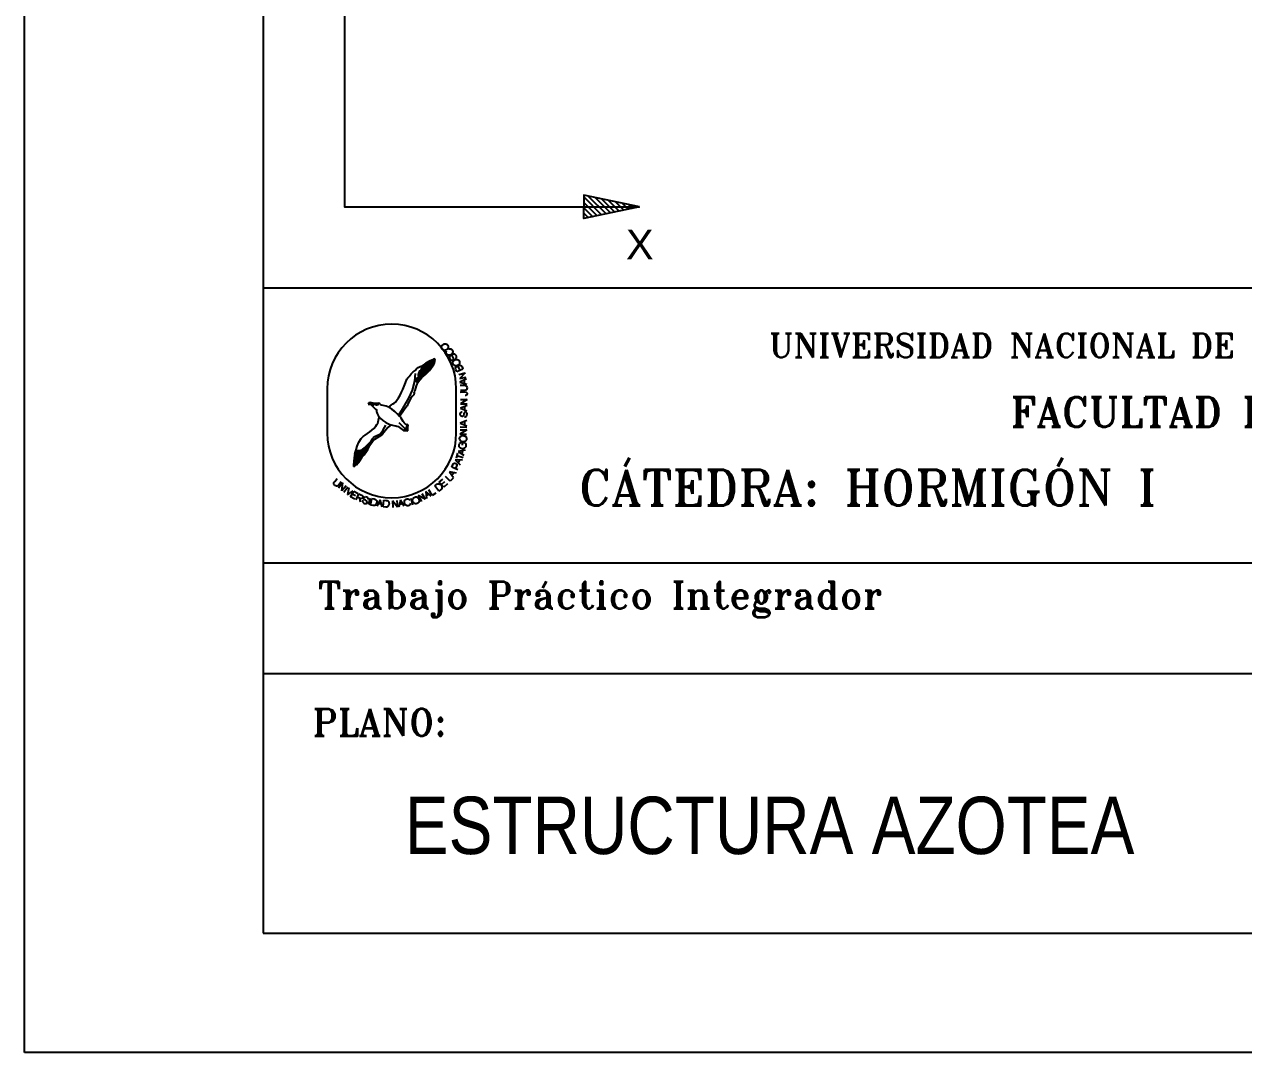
# Model space of a CAD drawing. Header units: inches. Extents: x 59 to 371, y 58 to 151.
# Drawn here: x 72.35 to 85.11, y 103.71 to 114.47 of the extents above; entities that cross this region are included whole.
import ezdxf
from ezdxf.enums import TextEntityAlignment as Align

# ---------------------------------------------------------------- set-up
doc = ezdxf.new("R2010")
doc.units = ezdxf.units.IN
doc.header["$MEASUREMENT"] = 0
for name, color, linetype in [('Baja', 2, 'Continuous'), ('CARATULA', 7, 'Continuous'), ('CROQUIS', 7, 'Continuous'), ('Recuadro', 1, 'Continuous'), ('Textos', 2, 'Continuous')]:
    doc.layers.add(name, color=color, linetype=linetype)
doc.styles.add('NARROW', font='ARIALN.TTF', dxfattribs={"width": 0.9})
doc.styles.add('ROMANT', font='romant', dxfattribs={"height": 2.5})
doc.styles.get("Standard").update_dxf_attribs({"font": 'arial.ttf'})

# ---------------------------------------------------------------- blocks, each defined once
blk = doc.blocks.new('*X4')
at = {"color": 0}
for p, q in [((-1.541, -1.612), (-1.11, -1.181)), ((-1.541, -1.629), (-1.146, -1.234)), ((-1.54, -1.593), (-1.075, -1.128)), ((-1.538, -1.573), (-1.036, -1.071)), ((-1.535, -1.553), (-1.015, -1.033)), ((-1.533, -1.533), (-0.997, -0.997)), ((-1.531, -1.513), (-0.978, -0.961)), ((-1.529, -1.494), (-0.96, -0.924)), ((-1.528, -1.475), (-0.982, -0.929)), ((-1.527, -1.456), (-1.019, -0.948)), ((-1.525, -1.437), (-1.057, -0.969)), ((-1.524, -1.418), (-1.098, -0.992)), ((-1.523, -1.399), (-1.141, -1.018)), ((-1.522, -1.38), (-1.22, -1.079)), ((-1.52, -1.361), (-1.294, -1.135)), ((-1.518, -1.341), (-1.337, -1.16)), ((-1.515, -1.321), (-1.37, -1.175)), ((-1.513, -1.301), (-1.391, -1.179)), ((-1.51, -1.28), (-1.41, -1.18)), ((-1.503, -1.256), (-1.428, -1.181)), ((-1.496, -1.231), (-1.45, -1.185)), ((-1.541, -1.647), (-1.25, -1.356)), ((-1.541, -1.665), (-1.267, -1.391)), ((-1.541, -1.682), (-1.286, -1.427)), ((-1.511, -1.67), (-1.31, -1.47)), ((-1.442, -1.619), (-1.385, -1.562))]:
    blk.add_line(p, q, dxfattribs=at)
blk = doc.blocks.new('*X5')
at = {"color": 0}
for p, q in [((0.271, -0.383), (0.359, -0.295)), ((0.288, -0.384), (0.414, -0.258)), ((0.305, -0.384), (0.413, -0.277)), ((0.322, -0.385), (0.412, -0.296)), ((0.34, -0.385), (0.41, -0.314)), ((0.357, -0.386), (0.409, -0.333)), ((0.363, -0.291), (0.416, -0.238)), ((0.366, -0.27), (0.418, -0.219)), ((0.369, -0.249), (0.42, -0.199)), ((0.372, -0.229), (0.411, -0.19)), ((0.374, -0.386), (0.408, -0.352)), ((0.375, -0.208), (0.401, -0.183)), ((0.378, -0.187), (0.39, -0.176)), ((0.391, -0.387), (0.407, -0.371))]:
    blk.add_line(p, q, dxfattribs=at)
blk = doc.blocks.new('*X6')
at = {"color": 0}
for p, q in [((-1.011, 0.58), (-0.965, 0.626)), ((-1.001, 0.608), (-0.991, 0.617)), ((-1, 0.573), (-0.941, 0.632)), ((-0.985, 0.571), (-0.928, 0.628)), ((-0.97, 0.568), (-0.915, 0.623)), ((-0.954, 0.566), (-0.901, 0.619)), ((-0.94, 0.563), (-0.887, 0.615)), ((-0.93, 0.555), (-0.874, 0.611)), ((-0.921, 0.546), (-0.86, 0.607)), ((-0.911, 0.538), (-0.846, 0.604)), ((-0.902, 0.53), (-0.837, 0.595)), ((-0.892, 0.522), (-0.836, 0.579)), ((-0.874, 0.522), (-0.834, 0.562)), ((-0.845, 0.534), (-0.833, 0.545)), ((-0.767, 0.559), (-0.734, 0.592)), ((-0.761, 0.548), (-0.715, 0.593)), ((-0.751, 0.54), (-0.7, 0.59)), ((-0.738, 0.535), (-0.687, 0.586)), ((-0.725, 0.53), (-0.677, 0.578)), ((-0.708, 0.53), (-0.668, 0.569)), ((-0.686, 0.533), (-0.664, 0.556))]:
    blk.add_line(p, q, dxfattribs=at)
blk = doc.blocks.new('*X3')
at = {"color": 0}
for p, q in [((0.785, 1.599), (1.384, 2.197)), ((0.707, 1.414), (1.381, 2.088)), ((0.708, 1.397), (1.376, 2.066)), ((0.715, 1.44), (1.385, 2.11)), ((0.716, 1.388), (1.364, 2.036)), ((0.721, 1.463), (1.388, 2.131)), ((0.724, 1.379), (1.341, 1.995)), ((0.733, 1.369), (1.313, 1.95)), ((0.741, 1.36), (1.273, 1.891)), ((0.785, 1.616), (1.363, 2.194)), ((0.786, 1.634), (1.343, 2.191)), ((0.789, 1.584), (1.39, 2.185)), ((0.789, 1.655), (1.314, 2.181)), ((0.792, 1.57), (1.39, 2.168)), ((0.794, 1.678), (1.282, 2.166)), ((0.796, 1.556), (1.391, 2.151)), ((0.804, 1.705), (1.245, 2.146)), ((0.833, 1.752), (1.207, 2.127)), ((0.896, 1.833), (1.168, 2.105)), ((0.909, 1.864), (1.126, 2.081)), ((0.913, 1.885), (1.085, 2.058)), ((0.916, 1.906), (1.038, 2.028)), ((0.919, 1.927), (0.985, 1.992)), ((0.922, 1.948), (0.931, 1.957)), ((0.996, 1.597), (1.216, 1.817)), ((0.726, 1.486), (0.78, 1.54)), ((0.75, 1.351), (0.825, 1.426))]:
    blk.add_line(p, q, dxfattribs=at)
blk = doc.blocks.new('GABIBATROS')
at = {"color": 1, "linetype": 'Continuous'}
for p, q in [((0.735, 1.123), (0.647, 1.064)), ((0.814, 1.168), (0.735, 1.123)), ((0.878, 1.201), (0.814, 1.168)), ((0.906, 1.213), (0.878, 1.201)), ((0.888, 1.061), (0.909, 1.096)), ((0.936, 1.217), (0.906, 1.213)), ((0.909, 1.096), (0.927, 1.128)), ((0.927, 1.128), (0.935, 1.168)), ((0.935, 1.168), (0.937, 1.19)), ((0.937, 1.19), (0.936, 1.217)), ((0.332, 0.797), (0.358, 0.828)), ((0.358, 0.828), (0.407, 0.883)), ((0.407, 0.883), (0.452, 0.927)), ((0.452, 0.927), (0.492, 0.963)), ((0.483, 0.721), (0.499, 0.896)), ((0.492, 0.963), (0.527, 0.997)), ((0.569, 0.819), (0.526, 0.779)), ((0.527, 0.997), (0.562, 1.027)), ((0.562, 1.027), (0.604, 1.047)), ((0.569, 0.902), (0.562, 0.874)), ((0.562, 0.874), (0.562, 0.847)), ((0.562, 0.847), (0.569, 0.819)), ((0.581, 0.929), (0.569, 0.902)), ((0.578, 0.923), (0.575, 0.907)), ((0.575, 0.907), (0.581, 0.891)), ((0.587, 0.931), (0.578, 0.923)), ((0.6, 0.95), (0.581, 0.929)), ((0.581, 0.891), (0.589, 0.877)), ((0.603, 0.824), (0.585, 0.795)), ((0.604, 0.938), (0.587, 0.931)), ((0.589, 0.877), (0.591, 0.865)), ((0.591, 0.865), (0.593, 0.854)), ((0.593, 0.854), (0.598, 0.844)), ((0.598, 0.844), (0.604, 0.835)), ((0.617, 0.969), (0.6, 0.95)), ((0.604, 0.835), (0.603, 0.824)), ((0.604, 1.047), (0.647, 1.064)), ((0.652, 0.95), (0.604, 0.938)), ((0.629, 0.988), (0.617, 0.969)), ((0.639, 1.009), (0.629, 0.988)), ((0.647, 1.064), (0.639, 1.009)), ((0.644, 0.804), (0.689, 0.842)), ((0.647, 1.064), (0.65, 1.055)), ((0.65, 1.055), (0.659, 1.044)), ((0.699, 0.962), (0.652, 0.95)), ((0.659, 1.044), (0.689, 1.021)), ((0.689, 1.021), (0.717, 0.998)), ((0.689, 0.842), (0.733, 0.877)), ((0.716, 0.97), (0.699, 0.962)), ((0.725, 0.978), (0.716, 0.97)), ((0.717, 0.998), (0.725, 0.988)), ((0.725, 0.988), (0.725, 0.978)), ((0.733, 0.877), (0.814, 0.963)), ((0.814, 0.963), (0.854, 1.013)), ((0.854, 1.013), (0.888, 1.061)), ((1.396, 1.012), (1.402, 1.033)), ((1.402, 0.985), (1.396, 1.012)), ((1.402, 1.033), (1.419, 1.046)), ((1.423, 0.933), (1.402, 0.985)), ((1.419, 1.046), (1.438, 1.048)), ((1.56, 0.988), (1.423, 0.933)), ((1.438, 1.048), (1.448, 1.044)), ((1.448, 1.044), (1.456, 1.038)), ((1.456, 1.038), (1.458, 1.051)), ((1.458, 1.051), (1.462, 1.062)), ((1.462, 1.062), (1.48, 1.076)), ((1.48, 1.076), (1.498, 1.079)), ((1.498, 1.079), (1.516, 1.074)), ((1.516, 1.074), (1.528, 1.062)), ((1.528, 1.062), (1.54, 1.04)), ((1.54, 1.04), (1.56, 0.988)), ((0.219, 0.538), (0.246, 0.608)), ((0.246, 0.608), (0.275, 0.687)), ((0.275, 0.687), (0.31, 0.764)), ((0.31, 0.764), (0.332, 0.797)), ((0.432, 0.519), (0.483, 0.721)), ((0.52, 0.62), (0.489, 0.513)), ((0.519, 0.749), (0.511, 0.724)), ((0.511, 0.724), (0.544, 0.688)), ((0.526, 0.779), (0.519, 0.749)), ((0.553, 0.705), (0.52, 0.62)), ((0.534, 0.746), (0.53, 0.737)), ((0.53, 0.737), (0.532, 0.728)), ((0.532, 0.728), (0.538, 0.721)), ((0.544, 0.753), (0.534, 0.746)), ((0.538, 0.721), (0.553, 0.705)), ((0.557, 0.758), (0.544, 0.753)), ((0.544, 0.688), (0.595, 0.749)), ((0.565, 0.766), (0.557, 0.758)), ((0.585, 0.795), (0.565, 0.766)), ((0.595, 0.749), (0.644, 0.804)), ((1.5, 0.629), (1.586, 0.63)), ((1.586, 0.63), (1.606, 0.629)), ((1.606, 0.629), (1.621, 0.626)), ((1.621, 0.626), (1.634, 0.619)), ((1.634, 0.619), (1.643, 0.608)), ((1.643, 0.608), (1.65, 0.592)), ((1.651, 0.554), (1.646, 0.538)), ((1.65, 0.592), (1.652, 0.573)), ((1.652, 0.573), (1.651, 0.554)), ((0.052, 0.25), (0.088, 0.295)), ((0.088, 0.295), (0.125, 0.351)), ((0.125, 0.351), (0.16, 0.41)), ((0.16, 0.41), (0.192, 0.473)), ((0.192, 0.473), (0.219, 0.538)), ((0.219, 0.11), (0.362, 0.357)), ((0.365, 0.283), (0.341, 0.229)), ((0.362, 0.357), (0.432, 0.519)), ((0.401, 0.34), (0.365, 0.283)), ((0.435, 0.388), (0.401, 0.34)), ((0.456, 0.412), (0.435, 0.388)), ((0.463, 0.42), (0.456, 0.412)), ((0.468, 0.431), (0.463, 0.42)), ((0.472, 0.493), (0.468, 0.486)), ((0.468, 0.486), (0.469, 0.46)), ((0.47, 0.445), (0.468, 0.431)), ((0.469, 0.46), (0.47, 0.445)), ((0.477, 0.496), (0.472, 0.493)), ((0.483, 0.502), (0.477, 0.496)), ((0.489, 0.513), (0.483, 0.502)), ((1.502, 0.478), (1.604, 0.48)), ((1.588, 0.512), (1.503, 0.511)), ((1.625, 0.519), (1.588, 0.512)), ((1.604, 0.48), (1.632, 0.476)), ((1.63, 0.401), (1.61, 0.399)), ((1.637, 0.527), (1.625, 0.519)), ((1.643, 0.409), (1.63, 0.401)), ((1.632, 0.476), (1.642, 0.47)), ((1.646, 0.538), (1.637, 0.527)), ((1.642, 0.47), (1.648, 0.462)), ((1.651, 0.421), (1.643, 0.409)), ((1.648, 0.462), (1.652, 0.451)), ((1.654, 0.439), (1.651, 0.421)), ((1.652, 0.451), (1.654, 0.439)), ((-0.543, 0.237), (-0.552, 0.212)), ((-0.552, 0.212), (-0.508, 0.205)), ((-0.51, 0.248), (-0.543, 0.237)), ((-0.483, 0.24), (-0.51, 0.248)), ((-0.508, 0.205), (-0.474, 0.176)), ((-0.443, 0.228), (-0.483, 0.24)), ((-0.474, 0.176), (-0.441, 0.19)), ((-0.439, 0.188), (-0.47, 0.175)), ((-0.47, 0.175), (-0.387, 0.087)), ((-0.441, 0.19), (-0.443, 0.228)), ((-0.314, 0.233), (-0.441, 0.223)), ((-0.441, 0.223), (-0.439, 0.188)), ((-0.401, 0.206), (-0.397, 0.214)), ((-0.399, 0.199), (-0.401, 0.206)), ((-0.392, 0.191), (-0.399, 0.199)), ((-0.397, 0.214), (-0.39, 0.219)), ((-0.37, 0.183), (-0.392, 0.191)), ((-0.39, 0.219), (-0.379, 0.223)), ((-0.387, 0.087), (-0.377, 0.081)), ((-0.379, 0.223), (-0.366, 0.223)), ((-0.377, 0.081), (-0.372, 0.083)), ((-0.372, 0.083), (-0.369, 0.087)), ((-0.371, 0.078), (-0.372, 0.069)), ((-0.372, 0.069), (-0.367, 0.04)), ((-0.368, 0.082), (-0.371, 0.078)), ((-0.347, 0.187), (-0.37, 0.183)), ((-0.369, 0.087), (-0.366, 0.087)), ((-0.365, 0.085), (-0.368, 0.082)), ((-0.367, 0.04), (-0.362, 0.021)), ((-0.366, 0.223), (-0.354, 0.221)), ((-0.366, 0.087), (-0.365, 0.085)), ((-0.362, 0.021), (-0.354, 0)), ((-0.354, 0.221), (-0.345, 0.215)), ((-0.336, 0.2), (-0.347, 0.187)), ((-0.345, 0.215), (-0.338, 0.208)), ((-0.338, 0.208), (-0.336, 0.2)), ((-0.303, 0.229), (-0.314, 0.233)), ((-0.294, 0.219), (-0.303, 0.229)), ((-0.278, 0.202), (-0.294, 0.219)), ((-0.255, 0.189), (-0.278, 0.202)), ((-0.218, 0.175), (-0.255, 0.189)), ((-0.154, 0.161), (-0.218, 0.175)), ((-0.119, 0.152), (-0.154, 0.161)), ((-0.087, 0.14), (-0.119, 0.152)), ((-0.088, 0.143), (-0.062, 0.17)), ((-0.033, 0.105), (-0.088, 0.143)), ((-0.042, 0.11), (-0.087, 0.14)), ((-0.062, 0.17), (-0.04, 0.188)), ((0.023, 0.056), (-0.042, 0.11)), ((-0.04, 0.188), (-0.003, 0.214)), ((0.028, 0.054), (-0.033, 0.105)), ((-0.003, 0.214), (0.025, 0.23)), ((0.092, -0.006), (0.023, 0.056)), ((0.025, 0.23), (0.052, 0.25)), ((0.09, -0.004), (0.028, 0.054)), ((0.125, -0.043), (0.219, 0.11)), ((0.216, 0.036), (0.148, -0.064)), ((0.267, 0.103), (0.216, 0.036)), ((0.313, 0.171), (0.267, 0.103)), ((0.341, 0.229), (0.313, 0.171)), ((1.5, -0.017), (1.506, 0.011)), ((1.506, 0.011), (1.513, 0.023)), ((1.513, 0.023), (1.521, 0.031)), ((1.521, 0.031), (1.533, 0.036)), ((1.533, 0.036), (1.544, 0.038)), ((1.589, 0.018), (1.583, -0.01)), ((1.601, 0.03), (1.589, 0.018)), ((1.618, 0.034), (1.601, 0.03)), ((1.634, 0.032), (1.618, 0.034)), ((1.642, 0.025), (1.634, 0.032)), ((1.648, 0.014), (1.642, 0.025)), ((1.652, 0), (1.648, 0.014)), ((-0.382, -0.28), (-0.359, -0.249)), ((-0.359, -0.249), (-0.342, -0.218)), ((-0.354, 0), (-0.329, -0.048)), ((-0.342, -0.218), (-0.33, -0.186)), ((-0.33, -0.186), (-0.322, -0.151)), ((-0.329, -0.048), (-0.311, -0.075)), ((-0.322, -0.151), (-0.307, -0.08)), ((-0.311, -0.075), (-0.29, -0.101)), ((-0.29, -0.101), (-0.228, -0.154)), ((-0.228, -0.154), (-0.163, -0.199)), ((-0.221, -0.361), (-0.162, -0.258)), ((-0.163, -0.199), (-0.114, -0.225)), ((-0.114, -0.225), (-0.071, -0.242)), ((-0.042, -0.253), (-0.075, -0.279)), ((-0.071, -0.242), (0.015, -0.271)), ((0.015, -0.271), (0.062, -0.279)), ((0.148, -0.064), (0.09, -0.004)), ((0.147, -0.061), (0.092, -0.006)), ((0.131, -0.199), (0.26, -0.332)), ((0.166, -0.082), (0.147, -0.061)), ((0.181, -0.104), (0.166, -0.082)), ((0.204, -0.144), (0.181, -0.104)), ((0.223, -0.18), (0.204, -0.144)), ((0.245, -0.209), (0.223, -0.18)), ((0.268, -0.229), (0.245, -0.209)), ((0.29, -0.242), (0.268, -0.229)), ((0.336, -0.264), (0.29, -0.242)), ((0.311, -0.249), (0.3, -0.325)), ((0.336, -0.264), (0.311, -0.249)), ((0.329, -0.288), (0.336, -0.264)), ((0.331, -0.311), (0.336, -0.264)), ((1.505, -0.045), (1.5, -0.017)), ((1.52, -0.063), (1.505, -0.045)), ((1.54, -0.07), (1.52, -0.063)), ((1.559, -0.064), (1.54, -0.07)), ((1.573, -0.05), (1.559, -0.064)), ((1.583, -0.01), (1.573, -0.05)), ((1.599, -0.076), (1.614, -0.074)), ((1.614, -0.074), (1.628, -0.068)), ((1.628, -0.068), (1.639, -0.059)), ((1.639, -0.059), (1.647, -0.048)), ((1.647, -0.048), (1.651, -0.033)), ((1.651, -0.033), (1.653, -0.015)), ((1.653, -0.015), (1.652, 0)), ((-0.715, -0.558), (-0.692, -0.532)), ((-0.692, -0.532), (-0.67, -0.513)), ((-0.67, -0.513), (-0.623, -0.48)), ((-0.623, -0.48), (-0.52, -0.409)), ((-0.52, -0.409), (-0.475, -0.375)), ((-0.475, -0.375), (-0.431, -0.335)), ((-0.458, -0.569), (-0.434, -0.538)), ((-0.434, -0.538), (-0.408, -0.512)), ((-0.431, -0.335), (-0.382, -0.28)), ((-0.317, -0.519), (-0.415, -0.584)), ((-0.408, -0.512), (-0.377, -0.495)), ((-0.377, -0.495), (-0.346, -0.484)), ((-0.346, -0.484), (-0.313, -0.472)), ((-0.278, -0.495), (-0.317, -0.519)), ((-0.313, -0.472), (-0.297, -0.462)), ((-0.297, -0.462), (-0.281, -0.448)), ((-0.281, -0.448), (-0.25, -0.409)), ((-0.237, -0.459), (-0.278, -0.495)), ((-0.25, -0.409), (-0.221, -0.361)), ((-0.176, -0.388), (-0.237, -0.459)), ((-0.115, -0.315), (-0.176, -0.388)), ((-0.075, -0.279), (-0.115, -0.315)), ((0.062, -0.279), (0.087, -0.283)), ((0.087, -0.283), (0.113, -0.293)), ((0.113, -0.293), (0.142, -0.311)), ((0.142, -0.311), (0.172, -0.334)), ((0.172, -0.334), (0.233, -0.383)), ((0.233, -0.383), (0.329, -0.385)), ((0.28, -0.336), (0.238, -0.381)), ((0.238, -0.381), (0.327, -0.383)), ((0.3, -0.325), (0.28, -0.336)), ((0.324, -0.314), (0.329, -0.288)), ((0.329, -0.385), (0.324, -0.314)), ((0.327, -0.383), (0.331, -0.311)), ((1.487, -0.56), (1.491, -0.541)), ((1.491, -0.541), (1.499, -0.524)), ((1.499, -0.524), (1.511, -0.511)), ((1.511, -0.511), (1.528, -0.501)), ((1.528, -0.501), (1.568, -0.494)), ((1.568, -0.494), (1.59, -0.498)), ((1.59, -0.498), (1.608, -0.505)), ((1.608, -0.505), (1.624, -0.517)), ((1.624, -0.517), (1.634, -0.532)), ((1.634, -0.532), (1.64, -0.55)), ((-0.85, -0.899), (-0.826, -0.813)), ((-0.826, -0.813), (-0.799, -0.729)), ((-0.799, -0.729), (-0.76, -0.638)), ((-0.76, -0.638), (-0.715, -0.558)), ((-0.52, -0.712), (-0.731, -0.91)), ((-0.718, -0.818), (-0.7, -0.811)), ((-0.676, -0.808), (-0.715, -0.839)), ((-0.7, -0.811), (-0.682, -0.802)), ((-0.682, -0.802), (-0.64, -0.769)), ((-0.63, -0.772), (-0.676, -0.808)), ((-0.64, -0.769), (-0.595, -0.725)), ((-0.574, -0.74), (-0.63, -0.772)), ((-0.595, -0.725), (-0.513, -0.639)), ((-0.593, -0.846), (-0.563, -0.802)), ((-0.516, -0.71), (-0.574, -0.74)), ((-0.563, -0.802), (-0.516, -0.71)), ((-0.456, -0.63), (-0.52, -0.712)), ((-0.513, -0.639), (-0.483, -0.603)), ((-0.483, -0.603), (-0.458, -0.569)), ((-0.438, -0.605), (-0.456, -0.63)), ((-0.415, -0.584), (-0.438, -0.605)), ((1.475, -0.722), (1.476, -0.701)), ((1.479, -0.741), (1.475, -0.722)), ((1.476, -0.701), (1.485, -0.672)), ((1.488, -0.758), (1.479, -0.741)), ((1.485, -0.672), (1.503, -0.655)), ((1.491, -0.589), (1.487, -0.56)), ((1.503, -0.772), (1.488, -0.758)), ((1.506, -0.613), (1.491, -0.589)), ((1.503, -0.655), (1.529, -0.647)), ((1.521, -0.781), (1.503, -0.772)), ((1.53, -0.628), (1.506, -0.613)), ((1.541, -0.787), (1.521, -0.781)), ((1.562, -0.635), (1.53, -0.628)), ((1.562, -0.787), (1.541, -0.787)), ((1.551, -0.706), (1.56, -0.649)), ((1.56, -0.649), (1.615, -0.658)), ((1.563, -0.635), (1.562, -0.635)), ((1.582, -0.784), (1.562, -0.787)), ((1.582, -0.634), (1.563, -0.635)), ((1.601, -0.628), (1.582, -0.634)), ((1.599, -0.775), (1.582, -0.784)), ((1.612, -0.761), (1.599, -0.775)), ((1.617, -0.619), (1.601, -0.628)), ((1.622, -0.743), (1.612, -0.761)), ((1.615, -0.658), (1.627, -0.691)), ((1.629, -0.605), (1.617, -0.619)), ((1.628, -0.723), (1.622, -0.743)), ((1.627, -0.691), (1.628, -0.723)), ((1.637, -0.588), (1.629, -0.605)), ((1.641, -0.568), (1.637, -0.588)), ((1.64, -0.55), (1.641, -0.568)), ((-0.872, -1.076), (-0.879, -1.135)), ((-0.866, -0.984), (-0.872, -1.076)), ((-0.86, -0.935), (-0.866, -0.984)), ((-0.85, -0.899), (-0.86, -0.935)), ((-0.842, -0.887), (-0.85, -0.899)), ((-0.731, -0.91), (-0.85, -0.899)), ((-0.833, -0.88), (-0.842, -0.887)), ((-0.812, -0.875), (-0.833, -0.88)), ((-0.815, -0.83), (-0.783, -0.826)), ((-0.791, -0.874), (-0.812, -0.875)), ((-0.772, -0.871), (-0.791, -0.874)), ((-0.783, -0.826), (-0.751, -0.824)), ((-0.743, -0.857), (-0.772, -0.871)), ((-0.765, -1.091), (-0.731, -1.045)), ((-0.751, -0.824), (-0.718, -0.818)), ((-0.715, -0.839), (-0.743, -0.857)), ((-0.731, -1.045), (-0.709, -1.003)), ((-0.709, -1.003), (-0.692, -0.967)), ((-0.692, -0.967), (-0.669, -0.945)), ((-0.669, -0.945), (-0.644, -0.922)), ((-0.644, -0.922), (-0.593, -0.846)), ((-0.879, -1.135), (-0.879, -1.186)), ((-0.879, -1.186), (-0.858, -1.176)), ((-0.858, -1.176), (-0.84, -1.164)), ((-0.84, -1.164), (-0.804, -1.133)), ((-0.804, -1.133), (-0.765, -1.091)), ((1.313, -1.196), (1.334, -1.146)), ((1.45, -1.254), (1.313, -1.196)), ((1.334, -1.146), (1.344, -1.126)), ((1.344, -1.126), (1.358, -1.112)), ((1.358, -1.112), (1.376, -1.107)), ((1.376, -1.107), (1.396, -1.11)), ((1.416, -1.178), (1.393, -1.23)), ((1.396, -1.11), (1.41, -1.12)), ((1.41, -1.12), (1.421, -1.133)), ((1.423, -1.153), (1.416, -1.178)), ((1.421, -1.133), (1.423, -1.153)), ((-1.322, -1.565), (-1.32, -1.551)), ((-1.319, -1.579), (-1.322, -1.565)), ((-1.32, -1.551), (-1.314, -1.536)), ((-1.31, -1.592), (-1.319, -1.579)), ((-1.314, -1.536), (-1.301, -1.518)), ((-1.296, -1.606), (-1.31, -1.592)), ((-1.301, -1.518), (-1.248, -1.453)), ((-1.28, -1.616), (-1.296, -1.606)), ((-1.264, -1.622), (-1.28, -1.616)), ((-1.249, -1.622), (-1.264, -1.622)), ((-1.236, -1.617), (-1.249, -1.622)), ((-1.21, -1.592), (-1.236, -1.617)), ((-1.156, -1.526), (-1.21, -1.592)), ((0.93, -1.617), (0.971, -1.586)), ((1.02, -1.735), (0.93, -1.617)), ((0.971, -1.586), (0.994, -1.572)), ((0.994, -1.572), (1.018, -1.567)), ((1.018, -1.567), (1.033, -1.57)), ((1.033, -1.536), (1.109, -1.464)), ((1.137, -1.643), (1.033, -1.536)), ((1.033, -1.57), (1.047, -1.577)), ((1.047, -1.577), (1.073, -1.601)), ((1.073, -1.601), (1.088, -1.627)), ((1.088, -1.627), (1.093, -1.65)), ((1.215, -1.568), (1.137, -1.643)), ((1.168, -1.404), (1.168, -1.404)), ((1.275, -1.507), (1.168, -1.404)), ((1.339, -1.44), (1.275, -1.507)), ((1.339, -1.44), (1.339, -1.44)), ((-0.947, -1.863), (-0.875, -1.733)), ((-0.853, -1.915), (-0.947, -1.863)), ((-0.875, -1.733), (-0.782, -1.784)), ((-0.825, -1.928), (-0.766, -1.793)), ((-0.751, -1.89), (-0.798, -1.865)), ((-0.766, -1.793), (-0.706, -1.82)), ((-0.71, -1.902), (-0.751, -1.89)), ((-0.695, -1.9), (-0.71, -1.902)), ((-0.706, -1.82), (-0.68, -1.837)), ((-0.682, -1.892), (-0.695, -1.9)), ((-0.674, -1.88), (-0.682, -1.892)), ((-0.68, -1.837), (-0.673, -1.845)), ((-0.671, -1.856), (-0.674, -1.88)), ((-0.673, -1.845), (-0.671, -1.856)), ((-0.655, -1.881), (-0.642, -1.864)), ((-0.655, -1.899), (-0.655, -1.881)), ((-0.644, -1.916), (-0.655, -1.899)), ((-0.642, -1.864), (-0.632, -1.858)), ((-0.632, -1.858), (-0.62, -1.856)), ((-0.62, -1.856), (-0.592, -1.859)), ((-0.592, -1.859), (-0.567, -1.874)), ((-0.567, -1.874), (-0.553, -1.895)), ((-0.553, -1.895), (-0.552, -1.907)), ((-0.503, -2.043), (-0.472, -1.898)), ((-0.472, -1.898), (-0.421, -1.908)), ((0.438, -1.932), (0.443, -1.904)), ((0.443, -1.904), (0.458, -1.881)), ((0.458, -1.881), (0.483, -1.866)), ((0.483, -1.866), (0.502, -1.861)), ((0.502, -1.861), (0.521, -1.862)), ((0.521, -1.862), (0.539, -1.867)), ((0.539, -1.867), (0.554, -1.879)), ((0.554, -1.879), (0.567, -1.893)), ((0.567, -1.893), (0.577, -1.913)), ((0.873, -1.828), (0.798, -1.702)), ((0.952, -1.781), (0.873, -1.828)), ((1.062, -1.703), (1.02, -1.735)), ((1.08, -1.686), (1.062, -1.703)), ((1.09, -1.669), (1.08, -1.686)), ((1.093, -1.65), (1.09, -1.669)), ((-0.826, -1.929), (-0.825, -1.928)), ((-0.679, -1.936), (-0.682, -1.95)), ((-0.682, -1.95), (-0.68, -1.965)), ((-0.68, -1.965), (-0.675, -1.978)), ((-0.675, -1.978), (-0.666, -1.989)), ((-0.666, -1.989), (-0.654, -1.999)), ((-0.654, -1.999), (-0.638, -2.006)), ((-0.617, -1.932), (-0.644, -1.916)), ((-0.638, -2.006), (-0.609, -2.01)), ((-0.59, -1.948), (-0.617, -1.932)), ((-0.609, -2.01), (-0.596, -2.007)), ((-0.596, -2.007), (-0.588, -2.003)), ((-0.575, -1.966), (-0.59, -1.948)), ((-0.588, -2.003), (-0.578, -1.984)), ((-0.578, -1.984), (-0.575, -1.966)), ((-0.552, -1.907), (-0.554, -1.918)), ((-0.449, -2.054), (-0.503, -2.043)), ((-0.425, -2.057), (-0.449, -2.054)), ((-0.407, -2.053), (-0.425, -2.057)), ((-0.421, -1.908), (-0.395, -1.916)), ((-0.39, -2.043), (-0.407, -2.053)), ((-0.395, -1.916), (-0.377, -1.931)), ((-0.376, -2.024), (-0.39, -2.043)), ((-0.377, -1.931), (-0.369, -1.944)), ((-0.366, -1.996), (-0.376, -2.024)), ((-0.369, -1.944), (-0.364, -1.96)), ((-0.363, -1.976), (-0.366, -1.996)), ((-0.364, -1.96), (-0.363, -1.976)), ((-0.218, -2.082), (-0.205, -1.934)), ((-0.164, -2.087), (-0.218, -2.082)), ((-0.205, -1.934), (-0.154, -1.939)), ((-0.14, -2.087), (-0.164, -2.087)), ((-0.154, -1.939), (-0.128, -1.944)), ((-0.122, -2.081), (-0.14, -2.087)), ((-0.128, -1.944), (-0.107, -1.956)), ((-0.107, -2.069), (-0.122, -2.081)), ((-0.107, -1.956), (-0.097, -1.968)), ((-0.095, -2.048), (-0.107, -2.069)), ((-0.097, -1.968), (-0.091, -1.983)), ((-0.088, -2.018), (-0.095, -2.048)), ((-0.091, -1.983), (-0.088, -2.018)), ((0.256, -1.971), (0.259, -1.952)), ((0.257, -1.993), (0.256, -1.971)), ((0.262, -2.013), (0.257, -1.993)), ((0.259, -1.952), (0.267, -1.935)), ((0.271, -2.031), (0.262, -2.013)), ((0.267, -1.935), (0.279, -1.922)), ((0.283, -2.046), (0.271, -2.031)), ((0.279, -1.922), (0.295, -1.912)), ((0.297, -2.056), (0.283, -2.046)), ((0.295, -1.912), (0.313, -1.907)), ((0.316, -2.06), (0.297, -2.056)), ((0.313, -1.907), (0.334, -1.906)), ((0.337, -2.059), (0.316, -2.06)), ((0.334, -1.906), (0.351, -1.913)), ((0.359, -2.052), (0.337, -2.059)), ((0.351, -1.913), (0.367, -1.924)), ((0.375, -2.04), (0.359, -2.052)), ((0.367, -1.924), (0.377, -1.94)), ((0.386, -2.022), (0.375, -2.04)), ((0.391, -2), (0.386, -2.022)), ((0.445, -1.965), (0.438, -1.932)), ((0.445, -1.965), (0.445, -1.965)), ((0.455, -1.982), (0.445, -1.965)), ((0.467, -1.997), (0.455, -1.982)), ((0.482, -2.008), (0.467, -1.997)), ((0.5, -2.014), (0.482, -2.008)), ((0.519, -2.014), (0.5, -2.014)), ((0.538, -2.009), (0.519, -2.014)), ((0.554, -2.001), (0.538, -2.009)), ((0.569, -1.988), (0.554, -2.001)), ((0.578, -1.973), (0.569, -1.988)), ((0.577, -1.913), (0.582, -1.934)), ((0.582, -1.954), (0.578, -1.973)), ((0.582, -1.934), (0.582, -1.954))]:
    blk.add_line(p, q, dxfattribs=at)
at = {"color": 1}
for p, q in [((1.457, 1.041), (1.49, 0.96)), ((1.468, 0.874), (1.613, 0.904)), ((1.613, 0.904), (1.488, 0.779)), ((1.488, 0.779), (1.634, 0.809)), ((1.638, 0.772), (1.494, 0.703)), ((1.494, 0.703), (1.647, 0.657)), ((1.585, 0.747), (1.59, 0.674)), ((1.503, 0.311), (1.652, 0.31)), ((1.652, 0.31), (1.503, 0.214)), ((1.503, 0.214), (1.652, 0.213)), ((1.653, 0.177), (1.503, 0.119)), ((1.503, 0.119), (1.651, 0.061)), ((1.597, 0.155), (1.597, 0.082)), ((1.649, -0.156), (1.5, -0.213)), ((1.5, -0.213), (1.647, -0.272)), ((1.594, -0.177), (1.594, -0.251)), ((1.644, -0.365), (1.494, -0.459)), ((1.494, -0.459), (1.642, -0.462)), ((1.496, -0.362), (1.644, -0.365)), ((1.646, -0.311), (1.498, -0.306)), ((1.389, -1.035), (1.5, -1.149)), ((1.549, -1.044), (1.389, -1.035)), ((1.441, -0.889), (1.407, -1)), ((1.566, -0.988), (1.424, -0.945)), ((1.61, -0.82), (1.452, -0.845)), ((1.452, -0.845), (1.584, -0.933)), ((1.481, -1.04), (1.453, -1.101)), ((1.551, -0.829), (1.534, -0.9)), ((1.257, -1.305), (1.353, -1.431)), ((1.415, -1.333), (1.257, -1.305)), ((1.355, -1.322), (1.316, -1.382)), ((-1.124, -1.551), (-1.218, -1.667)), ((-1.142, -1.728), (-1.124, -1.551)), ((-1.048, -1.612), (-1.142, -1.728)), ((1.15, -1.523), (1.083, -1.588)), ((-1.01, -1.642), (-1.099, -1.761)), ((-0.986, -1.662), (-1.019, -1.818)), ((-1.019, -1.818), (-0.888, -1.725)), ((-0.836, -1.839), (-0.911, -1.798)), ((-0.751, -1.889), (-0.735, -1.969)), ((-0.546, -2.031), (-0.505, -1.889)), ((0.395, -1.893), (0.431, -2.038)), ((0.56, -1.834), (0.634, -1.963)), ((0.718, -1.915), (0.56, -1.834)), ((0.644, -1.785), (0.718, -1.915)), ((0.73, -1.74), (0.749, -1.898)), ((0.852, -1.843), (0.73, -1.74)), ((0.805, -1.804), (0.742, -1.839)), ((-0.289, -1.927), (-0.361, -2.069)), ((-0.262, -2.024), (-0.333, -2.014)), ((-0.245, -2.081), (-0.289, -1.927)), ((-0.009, -1.949), (-0.001, -2.098)), ((0.096, -2.093), (-0.009, -1.949)), ((0.088, -1.944), (0.096, -2.093)), ((0.17, -1.932), (0.132, -2.087)), ((0.217, -2.018), (0.146, -2.029)), ((0.247, -2.072), (0.17, -1.932))]:
    blk.add_line(p, q, dxfattribs=at)
at = {"color": 1, "linetype": 'Continuous'}
for points in [[(1.204, 1.429), (1.194, 1.423), (1.185, 1.418), (1.177, 1.415), (1.171, 1.412), (1.165, 1.41), (1.159, 1.409), (1.154, 1.409), (1.15, 1.409), (1.146, 1.409), (1.142, 1.409), (1.138, 1.41), (1.134, 1.411), (1.131, 1.411), (1.128, 1.413), (1.124, 1.414), (1.121, 1.416), (1.118, 1.417), (1.115, 1.419), (1.112, 1.421), (1.11, 1.423), (1.107, 1.425), (1.105, 1.428), (1.102, 1.43), (1.1, 1.432), (1.098, 1.434), (1.096, 1.436), (1.095, 1.438), (1.093, 1.441), (1.092, 1.443), (1.091, 1.445), (1.09, 1.447), (1.089, 1.449), (1.088, 1.451), (1.087, 1.453), (1.086, 1.456), (1.085, 1.458), (1.084, 1.46), (1.084, 1.462), (1.083, 1.464), (1.083, 1.467), (1.083, 1.469), (1.082, 1.471), (1.082, 1.473), (1.082, 1.476), (1.082, 1.478), (1.082, 1.48), (1.082, 1.483), (1.082, 1.485), (1.083, 1.487), (1.083, 1.49), (1.084, 1.492), (1.084, 1.494), (1.085, 1.496), (1.086, 1.499), (1.086, 1.501), (1.087, 1.503), (1.088, 1.505), (1.09, 1.508), (1.091, 1.51), (1.092, 1.512), (1.093, 1.514), (1.095, 1.516), (1.096, 1.518), (1.098, 1.52), (1.099, 1.522), (1.101, 1.524), (1.103, 1.526), (1.105, 1.528), (1.106, 1.53), (1.108, 1.532), (1.11, 1.534), (1.112, 1.535), (1.114, 1.537), (1.116, 1.539), (1.118, 1.54), (1.121, 1.542), (1.123, 1.543), (1.125, 1.545), (1.127, 1.546), (1.13, 1.547), (1.132, 1.548), (1.134, 1.549), (1.136, 1.55), (1.139, 1.551), (1.141, 1.552), (1.144, 1.553), (1.146, 1.553), (1.148, 1.554), (1.151, 1.554), (1.153, 1.555), (1.156, 1.555), (1.158, 1.555), (1.16, 1.555), (1.163, 1.555), (1.165, 1.555), (1.167, 1.555), (1.17, 1.555), (1.172, 1.555), (1.174, 1.554), (1.177, 1.554), (1.179, 1.553), (1.181, 1.553), (1.183, 1.552), (1.185, 1.552), (1.188, 1.551), (1.19, 1.55), (1.192, 1.549), (1.194, 1.548), (1.196, 1.547), (1.198, 1.546), (1.2, 1.544), (1.202, 1.543), (1.204, 1.542), (1.205, 1.54), (1.207, 1.539), (1.209, 1.537), (1.211, 1.535), (1.212, 1.534), (1.214, 1.532), (1.215, 1.53), (1.217, 1.528), (1.218, 1.526), (1.22, 1.524), (1.221, 1.522), (1.222, 1.52), (1.223, 1.518), (1.225, 1.516), (1.226, 1.514), (1.227, 1.512), (1.228, 1.509), (1.228, 1.507), (1.229, 1.505), (1.23, 1.503), (1.23, 1.5), (1.231, 1.498), (1.231, 1.496), (1.232, 1.494), (1.232, 1.491), (1.232, 1.489), (1.232, 1.487), (1.232, 1.484), (1.232, 1.482), (1.232, 1.48), (1.232, 1.478), (1.231, 1.475), (1.231, 1.473), (1.23, 1.471), (1.23, 1.469), (1.229, 1.466), (1.228, 1.464), (1.227, 1.462), (1.226, 1.46), (1.225, 1.458), (1.224, 1.455), (1.223, 1.453), (1.222, 1.451), (1.22, 1.449), (1.219, 1.447), (1.217, 1.444), (1.216, 1.442), (1.214, 1.44), (1.212, 1.438), (1.21, 1.435), (1.208, 1.433), (1.206, 1.432), (1.205, 1.43), (1.204, 1.429), (1.204, 1.429)], [(1.24, 1.438), (1.248, 1.44), (1.254, 1.442), (1.26, 1.443), (1.265, 1.444), (1.27, 1.444), (1.274, 1.444), (1.277, 1.443), (1.28, 1.443), (1.283, 1.442), (1.286, 1.442), (1.289, 1.441), (1.291, 1.44), (1.294, 1.439), (1.296, 1.438), (1.298, 1.437), (1.301, 1.435), (1.303, 1.434), (1.305, 1.433), (1.307, 1.431), (1.309, 1.429), (1.311, 1.427), (1.313, 1.426), (1.315, 1.424), (1.317, 1.422), (1.318, 1.42), (1.32, 1.417), (1.322, 1.415), (1.323, 1.413), (1.325, 1.411), (1.326, 1.409), (1.327, 1.406), (1.328, 1.404), (1.329, 1.402), (1.33, 1.4), (1.331, 1.397), (1.332, 1.395), (1.333, 1.393), (1.333, 1.391), (1.334, 1.389), (1.334, 1.386), (1.335, 1.384), (1.335, 1.382), (1.335, 1.38), (1.335, 1.378), (1.335, 1.376), (1.335, 1.373), (1.334, 1.371), (1.334, 1.369), (1.333, 1.367), (1.333, 1.365), (1.332, 1.362), (1.331, 1.36), (1.33, 1.358), (1.329, 1.356), (1.328, 1.354), (1.327, 1.351), (1.326, 1.349), (1.325, 1.347), (1.324, 1.345), (1.322, 1.343), (1.321, 1.341), (1.319, 1.339), (1.318, 1.337), (1.316, 1.335), (1.315, 1.333), (1.313, 1.331), (1.311, 1.329), (1.31, 1.327), (1.308, 1.325), (1.306, 1.323), (1.304, 1.321), (1.302, 1.32), (1.3, 1.318), (1.298, 1.316), (1.296, 1.315), (1.293, 1.313), (1.291, 1.312), (1.289, 1.31), (1.286, 1.309), (1.284, 1.308), (1.282, 1.306), (1.279, 1.305), (1.277, 1.304), (1.275, 1.303), (1.273, 1.303), (1.27, 1.302), (1.268, 1.301), (1.266, 1.301), (1.263, 1.3), (1.261, 1.3), (1.259, 1.299), (1.257, 1.299), (1.254, 1.299), (1.252, 1.299), (1.25, 1.299), (1.248, 1.299), (1.245, 1.299), (1.243, 1.299), (1.241, 1.3), (1.239, 1.3), (1.237, 1.301), (1.235, 1.301), (1.232, 1.302), (1.23, 1.302), (1.228, 1.303), (1.226, 1.304), (1.224, 1.305), (1.222, 1.306), (1.22, 1.307), (1.218, 1.308), (1.216, 1.31), (1.214, 1.311), (1.212, 1.312), (1.21, 1.314), (1.209, 1.315), (1.207, 1.317), (1.205, 1.319), (1.203, 1.32), (1.202, 1.322), (1.2, 1.324), (1.199, 1.326), (1.197, 1.328), (1.196, 1.33), (1.195, 1.332), (1.194, 1.334), (1.192, 1.336), (1.191, 1.339), (1.19, 1.341), (1.189, 1.343), (1.189, 1.345), (1.188, 1.348), (1.187, 1.35), (1.187, 1.352), (1.187, 1.355), (1.186, 1.358), (1.186, 1.36), (1.186, 1.363), (1.187, 1.367), (1.187, 1.37), (1.188, 1.374), (1.189, 1.378), (1.191, 1.383), (1.193, 1.389), (1.195, 1.395)], [(1.447, 1.074), (1.436, 1.07), (1.427, 1.067), (1.419, 1.065), (1.411, 1.064), (1.405, 1.063), (1.4, 1.063), (1.395, 1.064), (1.391, 1.065), (1.386, 1.066), (1.383, 1.067), (1.379, 1.068), (1.376, 1.069), (1.372, 1.071), (1.369, 1.073), (1.367, 1.075), (1.364, 1.077), (1.361, 1.079), (1.359, 1.081), (1.356, 1.084), (1.354, 1.086), (1.352, 1.089), (1.35, 1.092), (1.348, 1.094), (1.346, 1.097), (1.345, 1.099), (1.343, 1.102), (1.342, 1.104), (1.341, 1.107), (1.34, 1.109), (1.339, 1.111), (1.338, 1.114), (1.338, 1.116), (1.337, 1.118), (1.337, 1.121), (1.336, 1.123), (1.336, 1.125), (1.336, 1.128), (1.336, 1.13), (1.336, 1.132), (1.336, 1.135), (1.336, 1.137), (1.336, 1.139), (1.336, 1.141), (1.337, 1.144), (1.337, 1.146), (1.338, 1.148), (1.338, 1.151), (1.339, 1.153), (1.34, 1.155), (1.341, 1.157), (1.342, 1.159), (1.343, 1.161), (1.344, 1.163), (1.345, 1.166), (1.346, 1.168), (1.347, 1.17), (1.349, 1.171), (1.35, 1.173), (1.352, 1.175), (1.354, 1.177), (1.355, 1.179), (1.357, 1.181), (1.359, 1.183), (1.361, 1.184), (1.363, 1.186), (1.365, 1.188), (1.367, 1.189), (1.369, 1.191), (1.371, 1.192), (1.373, 1.194), (1.376, 1.195), (1.378, 1.196), (1.38, 1.198), (1.383, 1.199), (1.385, 1.2), (1.388, 1.201), (1.39, 1.202), (1.393, 1.203), (1.395, 1.204), (1.397, 1.204), (1.4, 1.205), (1.402, 1.206), (1.405, 1.206), (1.407, 1.206), (1.41, 1.207), (1.412, 1.207), (1.415, 1.207), (1.417, 1.207), (1.419, 1.207), (1.422, 1.207), (1.424, 1.207), (1.427, 1.207), (1.429, 1.207), (1.431, 1.206), (1.433, 1.206), (1.436, 1.205), (1.438, 1.205), (1.44, 1.204), (1.442, 1.203), (1.444, 1.202), (1.446, 1.201), (1.448, 1.2), (1.45, 1.199), (1.452, 1.198), (1.454, 1.197), (1.456, 1.196), (1.458, 1.194), (1.46, 1.193), (1.462, 1.191), (1.463, 1.19), (1.465, 1.188), (1.467, 1.187), (1.468, 1.185), (1.47, 1.183), (1.471, 1.181), (1.473, 1.18), (1.474, 1.178), (1.475, 1.176), (1.476, 1.174), (1.477, 1.172), (1.479, 1.17), (1.48, 1.167), (1.481, 1.165), (1.482, 1.163), (1.482, 1.161), (1.483, 1.158), (1.484, 1.156), (1.485, 1.154), (1.485, 1.151), (1.486, 1.149), (1.486, 1.147), (1.486, 1.144), (1.487, 1.142), (1.487, 1.139), (1.487, 1.137), (1.487, 1.135), (1.487, 1.132), (1.487, 1.13), (1.486, 1.128), (1.486, 1.126), (1.486, 1.123), (1.485, 1.121), (1.485, 1.119), (1.484, 1.117), (1.483, 1.115), (1.482, 1.113), (1.481, 1.11), (1.48, 1.108), (1.479, 1.106), (1.478, 1.104), (1.476, 1.102), (1.475, 1.1), (1.473, 1.098), (1.472, 1.096), (1.47, 1.095), (1.469, 1.093), (1.467, 1.091), (1.465, 1.089), (1.463, 1.087), (1.461, 1.085), (1.459, 1.083), (1.456, 1.081), (1.454, 1.08), (1.452, 1.078), (1.45, 1.076), (1.449, 1.075), (1.448, 1.074), (1.447, 1.074)]]:
    blk.add_lwpolyline(points, dxfattribs=at)
blk.add_lwpolyline([(1.279, 1.287, 0.029143), (1.274, 1.283, 0.04084), (1.271, 1.279, 0.020576), (1.267, 1.274, 0.02489), (1.264, 1.269, 0.09405), (1.262, 1.26, 0.058559), (1.262, 1.244, 0.058666), (1.266, 1.229, 0.062608), (1.272, 1.217, 0.037699), (1.283, 1.204, 0.052779), (1.292, 1.197, 0.020816), (1.298, 1.193, 0.036604), (1.303, 1.191, 0.048939), (1.307, 1.19, 0.027834), (1.314, 1.189, 0.085178), (1.323, 1.19, 0.064213), (1.335, 1.195, 0.072193), (1.342, 1.201, 0.066887), (1.348, 1.209, 0.080789), (1.352, 1.221, 0.106543), (1.351, 1.23, 0.076681), (1.346, 1.242, -0.043763), (1.335, 1.262, -0.021616), (1.323, 1.292, -0.081018), (1.322, 1.301, -0.11289), (1.324, 1.309, -0.093385), (1.33, 1.317, -0.029764), (1.336, 1.322, -0.032533), (1.343, 1.326, -0.030568), (1.352, 1.33, -0.065332), (1.356, 1.331, -0.065302), (1.361, 1.331, -0.040875), (1.368, 1.33, -0.03253), (1.374, 1.327, -0.030765), (1.38, 1.324, -0.066284), (1.39, 1.315, -0.053821), (1.4, 1.302, -0.015483), (1.405, 1.293, -0.022364), (1.408, 1.286, -0.022607), (1.411, 1.277, -0.033839), (1.412, 1.271, -0.048022), (1.413, 1.265, -0.039731), (1.412, 1.257, -0.029874), (1.41, 1.25, -0.029762), (1.407, 1.244, -0.033916), (1.405, 1.24, -0.01424), (1.399, 1.232, -0.059463), (1.395, 1.227, -0.037584), (1.388, 1.222)], format="xyb", dxfattribs=at)
at = {"layer": 'CROQUIS', "color": 2}
blk.add_lwpolyline([(1.413, -0.438), (1.413, 0.551, 1), (-1.47, 0.551), (-1.47, -0.438, 1)], format="xyb", close=True, dxfattribs=at)
at = {"color": 1, "xscale": 0.6195305646367814, "yscale": 0.618970407309466, "zscale": 0.6195305646367814}
for name in ['*X3', '*X6', '*X5', '*X4']:
    blk.add_blockref(name, (0.075, -0.144), dxfattribs=at)

msp = doc.modelspace()

# ---------------------------------------------------------------- hatches: boundary and pattern name
at = {"layer": 'Baja'}
h = msp.add_hatch(dxfattribs=at)
h.set_pattern_fill('ANSI31', color=256, scale=0.0125, angle=-90, style=0)
h.set_pattern_definition([(315, (-210.050615, 242.476596), (0.028063289, 0.028063289), [])])
h.paths.add_polyline_path([(78.79087, 112.56047), (78.20714, 112.43828), (78.20714, 112.56047), (78.20714, 112.68266)])

# ---------------------------------------------------------------- linework, layer by layer
at = {"color": 6}
msp.add_line((74.85337, 104.96213), (96.10336, 104.96213), dxfattribs=at)
msp.add_lwpolyline([(74.85337, 137.18934), (74.85337, 104.96213)], dxfattribs=at)
at = {"color": 2}
msp.add_lwpolyline([(77.35337, 104.96213), (96.10336, 104.96213)], dxfattribs=at)
at = {"layer": 'Baja'}
for points in [[(75.70302, 115.45552), (75.70302, 112.56047), (78.79087, 112.56047)], [(78.79087, 112.56047), (78.20714, 112.68266), (78.20714, 112.56047)], [(78.79087, 112.56047), (78.20714, 112.43828), (78.20714, 112.56047)]]:
    msp.add_lwpolyline(points, dxfattribs=at)
at = {"layer": 'CARATULA', "color": 6}
for points in [[(74.85337, 111.71263), (96.10336, 111.71263)], [(74.85337, 108.83751), (96.10336, 108.83751)], [(74.85337, 107.67855), (96.10336, 107.67855)]]:
    msp.add_lwpolyline(points, dxfattribs=at)
at = {"layer": 'Recuadro'}
for p, q in [((72.35337, 103.71213), (72.35337, 138.43934)), ((97.35336, 103.71213), (72.35337, 103.71213))]:
    msp.add_line(p, q, dxfattribs=at)

# ---------------------------------------------------------------- block references
at = {"layer": 'CARATULA', "xscale": 0.4687498125000005, "yscale": 0.4687498125000005, "zscale": 0.4687498125000005}
msp.add_blockref('GABIBATROS', (76.21148, 110.39899), dxfattribs=at)

# ---------------------------------------------------------------- texts
at = {"layer": 'Baja', "insert": (78.64835, 112.32317), "char_height": 0.3125, "width": 0.7126247, "attachment_point": 1}
msp.add_mtext('X', dxfattribs=at)
at = {"layer": 'CARATULA', "color": 4, "style": 'ROMANT'}
msp.add_text('UNIVERSIDAD NACIONAL DE LA PATAGONIA SAN JUAN BOSCO', height=0.2499999, dxfattribs=at).set_placement((85.56202, 111.11101), align=Align.MIDDLE)
at = {"layer": 'CARATULA', "color": 3, "style": 'ROMANT'}
msp.add_text('FACULTAD DE INGENIERIA', height=0.3124999, dxfattribs=at).set_placement((85.56202, 110.41441), align=Align.MIDDLE)
for s, height, p in [('CÁTEDRA: HORMIGÓN I', 0.3749999, (78.1562, 109.43521)), ('Trabajo Práctico Integrador', 0.2812499, (75.42609, 108.35864)), ('PLANO:', 0.280281, (75.36959, 107.02799))]:
    msp.add_text(s, height=height, dxfattribs=at).set_placement(p)
at = {"layer": 'Textos', "style": 'NARROW'}
msp.add_text('ESTRUCTURA AZOTEA', height=0.6, dxfattribs=at).set_placement((76.33504, 105.78974))

doc.saveas('drawing.dxf')
